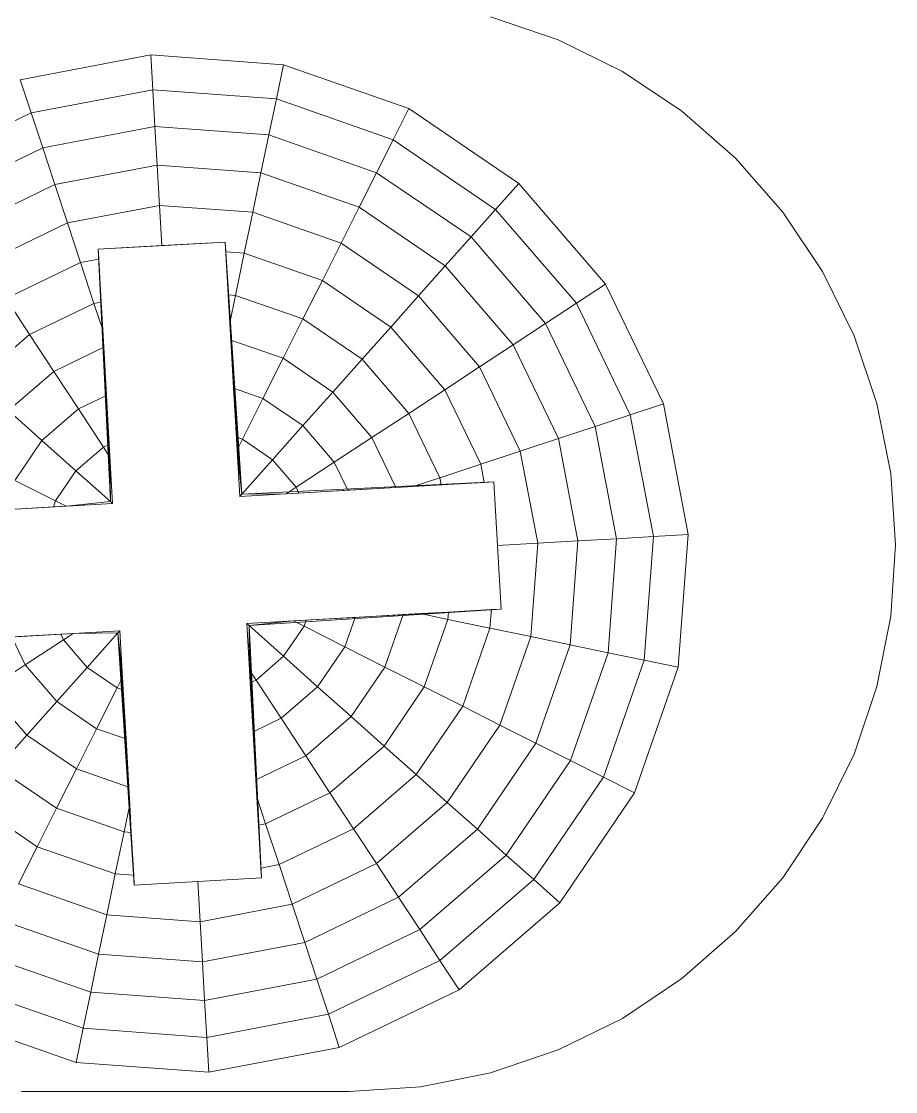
# Model space of a CAD drawing. Header units: inches. Extents: x -827 to 154, y -802 to 207.
# Drawn here: x -508.7117 to -508.4198, y -203.426 to -203.0688 of the extents above; entities that cross this region are included whole.
import ezdxf

# ---------------------------------------------------------------- set-up
doc = ezdxf.new("R2010")
doc.units = ezdxf.units.IN
doc.header["$MEASUREMENT"] = 0
doc.layers.add('Layer0', color=7, linetype='Continuous', lineweight=9)
doc.layers.add('Miter_Saw_Station_skp', color=8, linetype='Continuous', lineweight=9)

# ---------------------------------------------------------------- blocks, each defined once
blk = doc.blocks.new('Miter_Saw_Station_skp_121-402561-Level 1')
at = {"layer": 'Layer0'}
for p, q in [((0.16535, 0.33071), (0.12256, 0.32507)), ((0.12256, 0.32507), (0.16535, 0.33071)), ((0.16535, 0.33071), (0.12256, 0.32507)), ((0.12256, 0.32507), (0.16535, 0.33071)), ((0.16535, 0.33071), (0.16535, 0.31938)), ((0.20815, 0.32507), (0.16535, 0.33071)), ((0.16535, 0.31938), (0.16535, 0.33071)), ((0.16535, 0.33071), (0.20815, 0.32507)), ((0.20815, 0.32507), (0.16535, 0.33071)), ((0.16535, 0.33071), (0.20815, 0.32507)), ((0.12256, 0.32507), (0.08268, 0.30856)), ((0.08268, 0.30856), (0.12256, 0.32507)), ((0.12256, 0.32507), (0.08268, 0.30856)), ((0.08268, 0.30856), (0.12256, 0.32507)), ((0.12256, 0.32507), (0.12549, 0.31413)), ((0.12549, 0.31413), (0.12256, 0.32507)), ((0.20815, 0.32507), (0.20522, 0.31413)), ((0.20815, 0.32507), (0.20522, 0.31413)), ((0.20815, 0.32507), (0.24803, 0.30856)), ((0.20815, 0.32507), (0.24803, 0.30856)), ((0.24803, 0.30856), (0.20815, 0.32507)), ((0.20815, 0.32507), (0.24803, 0.30856)), ((0.12549, 0.31413), (0.16535, 0.31938)), ((0.16535, 0.31938), (0.12549, 0.31413)), ((0.20522, 0.31413), (0.16535, 0.31938)), ((0.16535, 0.30741), (0.16535, 0.31938)), ((0.16535, 0.31938), (0.20522, 0.31413)), ((0.16535, 0.31938), (0.16535, 0.30741)), ((0.08834, 0.29874), (0.12549, 0.31413)), ((0.12549, 0.31413), (0.08834, 0.29874)), ((0.12549, 0.31413), (0.12859, 0.30257)), ((0.12859, 0.30257), (0.12549, 0.31413)), ((0.20522, 0.31413), (0.20212, 0.30257)), ((0.20522, 0.31413), (0.20212, 0.30257)), ((0.20522, 0.31413), (0.24237, 0.29874)), ((0.24237, 0.29874), (0.20522, 0.31413)), ((0.08268, 0.30856), (0.04843, 0.28228)), ((0.04843, 0.28228), (0.08268, 0.30856)), ((0.08268, 0.30856), (0.04843, 0.28228)), ((0.04843, 0.28228), (0.08268, 0.30856)), ((0.08834, 0.29874), (0.08268, 0.30856)), ((0.08268, 0.30856), (0.08834, 0.29874)), ((0.16535, 0.30741), (0.12859, 0.30257)), ((0.12859, 0.30257), (0.16535, 0.30741)), ((0.16535, 0.30741), (0.16535, 0.29486)), ((0.20212, 0.30257), (0.16535, 0.30741)), ((0.16535, 0.29486), (0.16535, 0.30741)), ((0.16535, 0.30741), (0.20212, 0.30257)), ((0.24803, 0.30856), (0.24237, 0.29874)), ((0.24237, 0.29874), (0.24803, 0.30856)), ((0.24803, 0.30856), (0.28228, 0.28228)), ((0.24803, 0.30856), (0.28228, 0.28228)), ((0.28228, 0.28228), (0.24803, 0.30856)), ((0.24803, 0.30856), (0.28228, 0.28228)), ((0.09432, 0.28838), (0.12859, 0.30257)), ((0.12859, 0.30257), (0.09432, 0.28838)), ((0.13183, 0.29045), (0.12859, 0.30257)), ((0.12859, 0.30257), (0.13183, 0.29045)), ((0.20212, 0.30257), (0.19887, 0.29045)), ((0.20212, 0.30257), (0.19887, 0.29045)), ((0.20212, 0.30257), (0.23638, 0.28838)), ((0.23638, 0.28838), (0.20212, 0.30257)), ((0.05644, 0.27427), (0.08834, 0.29874)), ((0.08834, 0.29874), (0.05644, 0.27427)), ((0.09432, 0.28838), (0.08834, 0.29874)), ((0.08834, 0.29874), (0.09432, 0.28838)), ((0.24237, 0.29874), (0.23638, 0.28838)), ((0.23638, 0.28838), (0.24237, 0.29874)), ((0.27427, 0.27427), (0.24237, 0.29874)), ((0.24237, 0.29874), (0.27427, 0.27427)), ((0.16535, 0.29486), (0.13183, 0.29045)), ((0.13183, 0.29045), (0.16535, 0.29486)), ((0.16535, 0.29486), (0.16535, 0.28179)), ((0.16535, 0.29486), (0.19887, 0.29045)), ((0.19887, 0.29045), (0.16535, 0.29486)), ((0.16535, 0.28179), (0.16535, 0.29486)), ((0.09432, 0.28838), (0.0649, 0.26581)), ((0.0649, 0.26581), (0.09432, 0.28838)), ((0.1006, 0.27751), (0.09432, 0.28838)), ((0.09432, 0.28838), (0.1006, 0.27751)), ((0.1006, 0.27751), (0.13183, 0.29045)), ((0.13183, 0.29045), (0.1006, 0.27751)), ((0.13522, 0.27782), (0.13183, 0.29045)), ((0.13183, 0.29045), (0.13522, 0.27782)), ((0.19887, 0.29045), (0.19549, 0.27782)), ((0.19887, 0.29045), (0.19549, 0.27782)), ((0.23011, 0.27751), (0.19887, 0.29045)), ((0.19887, 0.29045), (0.23011, 0.27751)), ((0.23011, 0.27751), (0.23638, 0.28838)), ((0.23638, 0.28838), (0.23011, 0.27751)), ((0.23638, 0.28838), (0.26581, 0.26581)), ((0.26581, 0.26581), (0.23638, 0.28838)), ((0.04843, 0.28228), (0.02215, 0.24803)), ((0.04843, 0.28228), (0.02215, 0.24803)), ((0.02215, 0.24803), (0.04843, 0.28228)), ((0.02215, 0.24803), (0.04843, 0.28228)), ((0.04843, 0.28228), (0.05644, 0.27427)), ((0.05644, 0.27427), (0.04843, 0.28228)), ((0.13522, 0.27782), (0.16535, 0.28179)), ((0.13522, 0.27782), (0.16535, 0.28179)), ((0.16535, 0.28179), (0.16535, 0.2687)), ((0.19549, 0.27782), (0.16535, 0.28179)), ((0.16535, 0.2687), (0.16535, 0.28179)), ((0.16535, 0.28179), (0.19549, 0.27782)), ((0.27427, 0.27427), (0.28228, 0.28228)), ((0.28228, 0.28228), (0.27427, 0.27427)), ((0.28228, 0.28228), (0.30856, 0.24803)), ((0.28228, 0.28228), (0.30856, 0.24803)), ((0.30856, 0.24803), (0.28228, 0.28228)), ((0.28228, 0.28228), (0.30856, 0.24803)), ((0.1006, 0.27751), (0.07378, 0.25693)), ((0.07378, 0.25693), (0.1006, 0.27751)), ((0.1006, 0.27751), (0.10714, 0.26619)), ((0.10714, 0.26619), (0.1006, 0.27751)), ((0.13522, 0.27782), (0.10714, 0.26619)), ((0.10714, 0.26619), (0.13522, 0.27782)), ((0.13522, 0.27782), (0.13873, 0.26473)), ((0.13522, 0.27782), (0.13873, 0.26473)), ((0.19549, 0.27782), (0.19198, 0.26473)), ((0.19549, 0.27782), (0.19198, 0.26473)), ((0.22357, 0.26619), (0.19549, 0.27782)), ((0.19549, 0.27782), (0.22357, 0.26619)), ((0.22357, 0.26619), (0.23011, 0.27751)), ((0.23011, 0.27751), (0.22357, 0.26619)), ((0.25693, 0.25693), (0.23011, 0.27751)), ((0.23011, 0.27751), (0.25693, 0.25693)), ((0.03196, 0.24237), (0.05644, 0.27427)), ((0.05644, 0.27427), (0.03196, 0.24237)), ((0.0649, 0.26581), (0.05644, 0.27427)), ((0.05644, 0.27427), (0.0649, 0.26581)), ((0.27427, 0.27427), (0.26581, 0.26581)), ((0.26581, 0.26581), (0.27427, 0.27427)), ((0.27427, 0.27427), (0.29874, 0.24237)), ((0.29874, 0.24237), (0.27427, 0.27427)), ((0.14401, 0.1867), (0.14469, 0.2687)), ((0.14469, 0.2687), (0.16535, 0.2687)), ((0.14469, 0.2687), (0.14469, 0.26551)), ((0.14469, 0.2687), (0.16535, 0.2687)), ((0.18602, 0.2687), (0.14469, 0.2687)), ((0.14469, 0.18602), (0.14469, 0.2687)), ((0.14469, 0.26551), (0.14469, 0.2687)), ((0.14469, 0.2687), (0.14469, 0.20115)), ((0.14469, 0.18602), (0.14469, 0.2687)), ((0.18602, 0.2687), (0.14469, 0.2687)), ((0.18602, 0.2687), (0.16535, 0.2687)), ((0.16535, 0.2687), (0.18602, 0.2687)), ((0.18602, 0.2687), (0.18602, 0.26551)), ((0.18602, 0.18602), (0.18602, 0.2687)), ((0.18602, 0.26551), (0.18602, 0.2687)), ((0.1867, 0.1867), (0.18602, 0.2687)), ((0.18602, 0.2687), (0.18602, 0.20115)), ((0.18602, 0.18602), (0.18602, 0.2687)), ((0.0649, 0.26581), (0.04233, 0.23638)), ((0.04233, 0.23638), (0.0649, 0.26581)), ((0.0649, 0.26581), (0.07378, 0.25693)), ((0.07378, 0.25693), (0.0649, 0.26581)), ((0.08302, 0.24768), (0.10714, 0.26619)), ((0.10714, 0.26619), (0.08302, 0.24768)), ((0.11391, 0.25445), (0.10714, 0.26619)), ((0.10714, 0.26619), (0.11391, 0.25445)), ((0.11391, 0.25445), (0.13873, 0.26473)), ((0.13873, 0.26473), (0.11391, 0.25445)), ((0.13873, 0.26473), (0.14469, 0.26551)), ((0.14469, 0.26551), (0.13873, 0.26473)), ((0.13873, 0.26473), (0.14234, 0.25124)), ((0.14234, 0.25124), (0.13873, 0.26473)), ((0.14469, 0.25155), (0.14469, 0.26551)), ((0.14469, 0.26551), (0.14469, 0.25155)), ((0.18602, 0.26551), (0.19198, 0.26473)), ((0.19198, 0.26473), (0.18602, 0.26551)), ((0.18602, 0.25155), (0.18602, 0.26551)), ((0.18602, 0.25155), (0.18602, 0.26551)), ((0.19198, 0.26473), (0.18837, 0.25124)), ((0.19198, 0.26473), (0.18837, 0.25124)), ((0.19198, 0.26473), (0.2168, 0.25445)), ((0.2168, 0.25445), (0.19198, 0.26473)), ((0.22357, 0.26619), (0.2168, 0.25445)), ((0.2168, 0.25445), (0.22357, 0.26619)), ((0.22357, 0.26619), (0.24768, 0.24768)), ((0.24768, 0.24768), (0.22357, 0.26619)), ((0.25693, 0.25693), (0.26581, 0.26581)), ((0.26581, 0.26581), (0.25693, 0.25693)), ((0.28838, 0.23638), (0.26581, 0.26581)), ((0.26581, 0.26581), (0.28838, 0.23638)), ((0.05319, 0.23011), (0.07378, 0.25693)), ((0.07378, 0.25693), (0.05319, 0.23011)), ((0.07378, 0.25693), (0.08302, 0.24768)), ((0.08302, 0.24768), (0.07378, 0.25693)), ((0.11391, 0.25445), (0.09261, 0.2381)), ((0.09261, 0.2381), (0.11391, 0.25445)), ((0.11391, 0.25445), (0.1209, 0.24236)), ((0.1209, 0.24236), (0.11391, 0.25445)), ((0.2168, 0.25445), (0.20981, 0.24236)), ((0.20981, 0.24236), (0.2168, 0.25445)), ((0.2381, 0.2381), (0.2168, 0.25445)), ((0.2168, 0.25445), (0.2381, 0.2381)), ((0.25693, 0.25693), (0.24768, 0.24768)), ((0.24768, 0.24768), (0.25693, 0.25693)), ((0.25693, 0.25693), (0.27751, 0.23011)), ((0.27751, 0.23011), (0.25693, 0.25693)), ((0.1209, 0.24236), (0.14234, 0.25124)), ((0.14234, 0.25124), (0.1209, 0.24236)), ((0.14234, 0.25124), (0.14469, 0.25155)), ((0.14234, 0.25124), (0.14469, 0.25155)), ((0.14469, 0.24249), (0.14234, 0.25124)), ((0.14234, 0.25124), (0.14469, 0.24249)), ((0.14469, 0.24249), (0.14469, 0.25155)), ((0.14469, 0.24249), (0.14469, 0.25155)), ((0.18602, 0.25155), (0.18837, 0.25124)), ((0.18837, 0.25124), (0.18602, 0.25155)), ((0.18602, 0.24249), (0.18602, 0.25155)), ((0.18602, 0.24249), (0.18602, 0.25155)), ((0.18837, 0.25124), (0.18602, 0.24249)), ((0.18837, 0.25124), (0.18602, 0.24249)), ((0.18837, 0.25124), (0.20981, 0.24236)), ((0.20981, 0.24236), (0.18837, 0.25124)), ((0.02215, 0.24803), (0.00563, 0.20815)), ((0.02215, 0.24803), (0.00563, 0.20815)), ((0.00563, 0.20815), (0.02215, 0.24803)), ((0.00563, 0.20815), (0.02215, 0.24803)), ((0.03196, 0.24237), (0.02215, 0.24803)), ((0.02215, 0.24803), (0.03196, 0.24237)), ((0.06452, 0.22357), (0.08302, 0.24768)), ((0.08302, 0.24768), (0.06452, 0.22357)), ((0.08302, 0.24768), (0.09261, 0.2381)), ((0.09261, 0.2381), (0.08302, 0.24768)), ((0.2381, 0.2381), (0.24768, 0.24768)), ((0.24768, 0.24768), (0.2381, 0.2381)), ((0.26619, 0.22357), (0.24768, 0.24768)), ((0.24768, 0.24768), (0.26619, 0.22357)), ((0.29874, 0.24237), (0.30856, 0.24803)), ((0.30856, 0.24803), (0.29874, 0.24237)), ((0.30856, 0.24803), (0.32507, 0.20815)), ((0.30856, 0.24803), (0.32507, 0.20815)), ((0.32507, 0.20815), (0.30856, 0.24803)), ((0.30856, 0.24803), (0.32507, 0.20815)), ((0.01658, 0.20522), (0.03196, 0.24237)), ((0.03196, 0.24237), (0.01658, 0.20522)), ((0.04233, 0.23638), (0.03196, 0.24237)), ((0.03196, 0.24237), (0.04233, 0.23638)), ((0.1209, 0.24236), (0.10248, 0.22823)), ((0.10248, 0.22823), (0.1209, 0.24236)), ((0.1209, 0.24236), (0.12805, 0.22996)), ((0.12805, 0.22996), (0.1209, 0.24236)), ((0.14469, 0.23685), (0.14469, 0.24249)), ((0.14469, 0.23685), (0.14469, 0.24249)), ((0.18602, 0.23685), (0.18602, 0.24249)), ((0.18602, 0.23685), (0.18602, 0.24249)), ((0.20981, 0.24236), (0.20266, 0.22996)), ((0.20266, 0.22996), (0.20981, 0.24236)), ((0.20981, 0.24236), (0.22823, 0.22823)), ((0.22823, 0.22823), (0.20981, 0.24236)), ((0.29874, 0.24237), (0.28838, 0.23638)), ((0.28838, 0.23638), (0.29874, 0.24237)), ((0.29874, 0.24237), (0.31413, 0.20522)), ((0.31413, 0.20522), (0.29874, 0.24237)), ((0.04233, 0.23638), (0.02813, 0.20212)), ((0.02813, 0.20212), (0.04233, 0.23638)), ((0.04233, 0.23638), (0.05319, 0.23011)), ((0.05319, 0.23011), (0.04233, 0.23638)), ((0.09261, 0.2381), (0.07626, 0.2168)), ((0.07626, 0.2168), (0.09261, 0.2381)), ((0.10248, 0.22823), (0.09261, 0.2381)), ((0.09261, 0.2381), (0.10248, 0.22823)), ((0.12805, 0.22996), (0.14469, 0.23685)), ((0.14469, 0.23685), (0.12805, 0.22996)), ((0.14469, 0.22118), (0.14469, 0.23685)), ((0.14469, 0.23685), (0.14469, 0.22118)), ((0.20266, 0.22996), (0.18602, 0.23685)), ((0.18602, 0.22118), (0.18602, 0.23685)), ((0.18602, 0.23685), (0.20266, 0.22996)), ((0.18602, 0.22118), (0.18602, 0.23685)), ((0.22823, 0.22823), (0.2381, 0.2381)), ((0.2381, 0.2381), (0.22823, 0.22823)), ((0.25445, 0.2168), (0.2381, 0.2381)), ((0.2381, 0.2381), (0.25445, 0.2168)), ((0.28838, 0.23638), (0.27751, 0.23011)), ((0.27751, 0.23011), (0.28838, 0.23638)), ((0.30257, 0.20212), (0.28838, 0.23638)), ((0.28838, 0.23638), (0.30257, 0.20212)), ((0.05319, 0.23011), (0.04026, 0.19887)), ((0.04026, 0.19887), (0.05319, 0.23011)), ((0.05319, 0.23011), (0.06452, 0.22357)), ((0.06452, 0.22357), (0.05319, 0.23011)), ((0.1126, 0.21811), (0.12805, 0.22996)), ((0.12805, 0.22996), (0.1126, 0.21811)), ((0.12805, 0.22996), (0.13535, 0.21732)), ((0.13535, 0.21732), (0.12805, 0.22996)), ((0.20266, 0.22996), (0.19536, 0.21732)), ((0.20266, 0.22996), (0.19536, 0.21732)), ((0.21811, 0.21811), (0.20266, 0.22996)), ((0.20266, 0.22996), (0.21811, 0.21811)), ((0.26619, 0.22357), (0.27751, 0.23011)), ((0.27751, 0.23011), (0.26619, 0.22357)), ((0.29045, 0.19887), (0.27751, 0.23011)), ((0.27751, 0.23011), (0.29045, 0.19887)), ((0.10248, 0.22823), (0.08835, 0.20981)), ((0.08835, 0.20981), (0.10248, 0.22823)), ((0.1126, 0.21811), (0.10248, 0.22823)), ((0.10248, 0.22823), (0.1126, 0.21811)), ((0.21811, 0.21811), (0.22823, 0.22823)), ((0.22823, 0.22823), (0.21811, 0.21811)), ((0.22823, 0.22823), (0.24236, 0.20981)), ((0.24236, 0.20981), (0.22823, 0.22823)), ((0.05289, 0.19549), (0.06452, 0.22357)), ((0.06452, 0.22357), (0.05289, 0.19549)), ((0.06452, 0.22357), (0.07626, 0.2168)), ((0.07626, 0.2168), (0.06452, 0.22357)), ((0.26619, 0.22357), (0.25445, 0.2168)), ((0.25445, 0.2168), (0.26619, 0.22357)), ((0.26619, 0.22357), (0.27782, 0.19549)), ((0.27782, 0.19549), (0.26619, 0.22357)), ((0.14469, 0.22118), (0.13535, 0.21732)), ((0.13535, 0.21732), (0.14469, 0.22118)), ((0.14469, 0.22118), (0.14469, 0.20527)), ((0.14469, 0.20527), (0.14469, 0.22118)), ((0.18602, 0.22118), (0.19536, 0.21732)), ((0.19536, 0.21732), (0.18602, 0.22118)), ((0.18602, 0.20527), (0.18602, 0.22118)), ((0.18602, 0.20527), (0.18602, 0.22118)), ((0.06598, 0.19198), (0.07626, 0.2168)), ((0.07626, 0.2168), (0.06598, 0.19198)), ((0.08835, 0.20981), (0.07626, 0.2168)), ((0.07626, 0.2168), (0.08835, 0.20981)), ((0.10074, 0.20266), (0.1126, 0.21811)), ((0.1126, 0.21811), (0.10074, 0.20266)), ((0.12293, 0.20778), (0.1126, 0.21811)), ((0.1126, 0.21811), (0.12293, 0.20778)), ((0.13535, 0.21732), (0.12293, 0.20778)), ((0.12293, 0.20778), (0.13535, 0.21732)), ((0.13535, 0.21732), (0.14277, 0.20448)), ((0.14277, 0.20448), (0.13535, 0.21732)), ((0.19536, 0.21732), (0.18794, 0.20448)), ((0.19536, 0.21732), (0.18794, 0.20448)), ((0.19536, 0.21732), (0.20778, 0.20778)), ((0.20778, 0.20778), (0.19536, 0.21732)), ((0.20778, 0.20778), (0.21811, 0.21811)), ((0.21811, 0.21811), (0.20778, 0.20778)), ((0.22996, 0.20266), (0.21811, 0.21811)), ((0.21811, 0.21811), (0.22996, 0.20266)), ((0.25445, 0.2168), (0.24236, 0.20981)), ((0.24236, 0.20981), (0.25445, 0.2168)), ((0.25445, 0.2168), (0.26473, 0.19198)), ((0.26473, 0.19198), (0.25445, 0.2168)), ((0.07947, 0.18837), (0.08835, 0.20981)), ((0.08835, 0.20981), (0.07947, 0.18837)), ((0.10074, 0.20266), (0.08835, 0.20981)), ((0.08835, 0.20981), (0.10074, 0.20266)), ((0.22996, 0.20266), (0.24236, 0.20981)), ((0.24236, 0.20981), (0.22996, 0.20266)), ((0.25124, 0.18837), (0.24236, 0.20981)), ((0.24236, 0.20981), (0.25124, 0.18837)), ((0.00563, 0.20815), (0, 0.16535)), ((0.00563, 0.20815), (0, 0.16535)), ((0, 0.16535), (0.00563, 0.20815)), ((0.00563, 0.20815), (0, 0.16535)), ((0.00563, 0.20815), (0.01658, 0.20522)), ((0.01658, 0.20522), (0.00563, 0.20815)), ((0.01133, 0.16535), (0.01658, 0.20522)), ((0.01658, 0.20522), (0.01133, 0.16535)), ((0.01658, 0.20522), (0.02813, 0.20212)), ((0.02813, 0.20212), (0.01658, 0.20522)), ((0.12293, 0.20778), (0.11339, 0.19536)), ((0.11339, 0.19536), (0.12293, 0.20778)), ((0.13341, 0.1973), (0.12293, 0.20778)), ((0.12293, 0.20778), (0.13341, 0.1973)), ((0.14277, 0.20448), (0.14469, 0.20527)), ((0.14277, 0.20448), (0.14469, 0.20527)), ((0.14469, 0.20115), (0.14469, 0.20527)), ((0.14469, 0.20115), (0.14469, 0.20527)), ((0.18794, 0.20448), (0.18602, 0.20527)), ((0.18602, 0.20115), (0.18602, 0.20527)), ((0.18602, 0.20527), (0.18794, 0.20448)), ((0.18602, 0.20115), (0.18602, 0.20527)), ((0.1973, 0.1973), (0.20778, 0.20778)), ((0.20778, 0.20778), (0.1973, 0.1973)), ((0.20778, 0.20778), (0.21732, 0.19536)), ((0.21732, 0.19536), (0.20778, 0.20778)), ((0.30257, 0.20212), (0.31413, 0.20522)), ((0.31413, 0.20522), (0.30257, 0.20212)), ((0.32507, 0.20815), (0.31413, 0.20522)), ((0.31413, 0.20522), (0.32507, 0.20815)), ((0.31938, 0.16535), (0.31413, 0.20522)), ((0.31413, 0.20522), (0.31938, 0.16535)), ((0.32507, 0.20815), (0.33071, 0.16535)), ((0.32507, 0.20815), (0.33071, 0.16535)), ((0.33071, 0.16535), (0.32507, 0.20815)), ((0.32507, 0.20815), (0.33071, 0.16535)), ((0.02813, 0.20212), (0.02329, 0.16535)), ((0.02329, 0.16535), (0.02813, 0.20212)), ((0.04026, 0.19887), (0.02813, 0.20212)), ((0.02813, 0.20212), (0.04026, 0.19887)), ((0.10074, 0.20266), (0.09386, 0.18602)), ((0.09386, 0.18602), (0.10074, 0.20266)), ((0.10074, 0.20266), (0.11339, 0.19536)), ((0.11339, 0.19536), (0.10074, 0.20266)), ((0.13341, 0.1973), (0.14277, 0.20448)), ((0.14277, 0.20448), (0.13341, 0.1973)), ((0.14277, 0.20448), (0.14469, 0.20115)), ((0.14469, 0.20115), (0.14277, 0.20448)), ((0.18794, 0.20448), (0.18602, 0.20115)), ((0.18794, 0.20448), (0.18602, 0.20115)), ((0.1973, 0.1973), (0.18794, 0.20448)), ((0.18794, 0.20448), (0.1973, 0.1973)), ((0.22996, 0.20266), (0.21732, 0.19536)), ((0.21732, 0.19536), (0.22996, 0.20266)), ((0.22996, 0.20266), (0.23685, 0.18602)), ((0.23685, 0.18602), (0.22996, 0.20266)), ((0.30257, 0.20212), (0.29045, 0.19887)), ((0.29045, 0.19887), (0.30257, 0.20212)), ((0.30257, 0.20212), (0.30741, 0.16535)), ((0.30741, 0.16535), (0.30257, 0.20212)), ((0.03584, 0.16535), (0.04026, 0.19887)), ((0.04026, 0.19887), (0.03584, 0.16535)), ((0.05289, 0.19549), (0.04026, 0.19887)), ((0.04026, 0.19887), (0.05289, 0.19549)), ((0.14401, 0.1867), (0.14469, 0.20115)), ((0.14401, 0.1867), (0.14469, 0.20115)), ((0.1867, 0.1867), (0.18602, 0.20115)), ((0.1867, 0.1867), (0.18602, 0.20115)), ((0.29045, 0.19887), (0.27782, 0.19549)), ((0.27782, 0.19549), (0.29045, 0.19887)), ((0.29045, 0.19887), (0.29486, 0.16535)), ((0.29486, 0.16535), (0.29045, 0.19887)), ((0.05289, 0.19549), (0.04892, 0.16535)), ((0.04892, 0.16535), (0.05289, 0.19549)), ((0.06598, 0.19198), (0.05289, 0.19549)), ((0.06598, 0.19198), (0.05289, 0.19549)), ((0.10953, 0.18602), (0.11339, 0.19536)), ((0.11339, 0.19536), (0.10953, 0.18602)), ((0.12623, 0.18794), (0.11339, 0.19536)), ((0.11339, 0.19536), (0.12623, 0.18794)), ((0.12623, 0.18794), (0.13341, 0.1973)), ((0.13341, 0.1973), (0.12623, 0.18794)), ((0.14401, 0.1867), (0.13341, 0.1973)), ((0.13341, 0.1973), (0.14401, 0.1867)), ((0.1867, 0.1867), (0.1973, 0.1973)), ((0.1973, 0.1973), (0.1867, 0.1867)), ((0.1973, 0.1973), (0.20448, 0.18794)), ((0.20448, 0.18794), (0.1973, 0.1973)), ((0.21732, 0.19536), (0.20448, 0.18794)), ((0.20448, 0.18794), (0.21732, 0.19536)), ((0.22118, 0.18602), (0.21732, 0.19536)), ((0.21732, 0.19536), (0.22118, 0.18602)), ((0.26473, 0.19198), (0.27782, 0.19549)), ((0.27782, 0.19549), (0.26473, 0.19198)), ((0.28179, 0.16535), (0.27782, 0.19549)), ((0.27782, 0.19549), (0.28179, 0.16535)), ((0.06598, 0.19198), (0.06519, 0.18602)), ((0.06598, 0.19198), (0.06519, 0.18602)), ((0.06598, 0.19198), (0.07947, 0.18837)), ((0.07947, 0.18837), (0.06598, 0.19198)), ((0.26473, 0.19198), (0.25124, 0.18837)), ((0.25124, 0.18837), (0.26473, 0.19198)), ((0.26473, 0.19198), (0.26551, 0.18602)), ((0.26551, 0.18602), (0.26473, 0.19198)), ((0.07916, 0.18602), (0.07947, 0.18837)), ((0.07916, 0.18602), (0.07947, 0.18837)), ((0.08822, 0.18602), (0.07947, 0.18837)), ((0.08822, 0.18602), (0.07947, 0.18837)), ((0.12544, 0.18602), (0.12623, 0.18794)), ((0.12544, 0.18602), (0.12623, 0.18794)), ((0.12955, 0.18602), (0.12623, 0.18794)), ((0.12955, 0.18602), (0.12623, 0.18794)), ((0.20115, 0.18602), (0.20448, 0.18794)), ((0.20115, 0.18602), (0.20448, 0.18794)), ((0.20527, 0.18602), (0.20448, 0.18794)), ((0.20527, 0.18602), (0.20448, 0.18794)), ((0.24249, 0.18602), (0.25124, 0.18837)), ((0.24249, 0.18602), (0.25124, 0.18837)), ((0.25155, 0.18602), (0.25124, 0.18837)), ((0.25155, 0.18602), (0.25124, 0.18837)), ((0.06201, 0.18602), (0.14401, 0.1867)), ((0.06201, 0.18602), (0.06519, 0.18602)), ((0.14469, 0.18602), (0.06201, 0.18602)), ((0.06201, 0.18602), (0.06519, 0.18602)), ((0.06201, 0.18602), (0.06201, 0.16535)), ((0.06201, 0.16535), (0.06201, 0.18602)), ((0.06201, 0.14469), (0.06201, 0.18602)), ((0.06201, 0.18602), (0.14469, 0.18602)), ((0.06201, 0.14469), (0.06201, 0.18602)), ((0.14469, 0.18602), (0.06201, 0.18602)), ((0.14401, 0.1867), (0.06519, 0.18602)), ((0.06519, 0.18602), (0.07916, 0.18602)), ((0.07916, 0.18602), (0.06519, 0.18602)), ((0.14401, 0.1867), (0.07916, 0.18602)), ((0.07916, 0.18602), (0.08822, 0.18602)), ((0.08822, 0.18602), (0.07916, 0.18602)), ((0.14401, 0.1867), (0.08822, 0.18602)), ((0.08822, 0.18602), (0.09386, 0.18602)), ((0.08822, 0.18602), (0.09386, 0.18602)), ((0.14401, 0.1867), (0.09386, 0.18602)), ((0.09386, 0.18602), (0.10953, 0.18602)), ((0.10953, 0.18602), (0.09386, 0.18602)), ((0.14401, 0.1867), (0.10953, 0.18602)), ((0.10953, 0.18602), (0.12544, 0.18602)), ((0.12544, 0.18602), (0.10953, 0.18602)), ((0.14401, 0.1867), (0.12544, 0.18602)), ((0.12955, 0.18602), (0.12544, 0.18602)), ((0.12544, 0.18602), (0.12955, 0.18602)), ((0.14401, 0.1867), (0.12955, 0.18602)), ((0.12955, 0.18602), (0.14401, 0.1867)), ((0.14401, 0.1867), (0.14469, 0.18602)), ((0.14401, 0.1867), (0.14469, 0.18602)), ((0.14469, 0.18602), (0.14401, 0.1867)), ((0.14401, 0.1867), (0.14469, 0.18602)), ((0.1867, 0.1867), (0.18602, 0.18602)), ((0.1867, 0.1867), (0.18602, 0.18602)), ((0.18602, 0.18602), (0.1867, 0.1867)), ((0.18602, 0.18602), (0.1867, 0.1867)), ((0.18602, 0.18602), (0.2687, 0.18602)), ((0.2687, 0.18602), (0.18602, 0.18602)), ((0.20115, 0.18602), (0.1867, 0.1867)), ((0.1867, 0.1867), (0.20115, 0.18602)), ((0.1867, 0.1867), (0.2687, 0.18602)), ((0.1867, 0.1867), (0.2687, 0.18602)), ((0.1867, 0.1867), (0.26551, 0.18602)), ((0.1867, 0.1867), (0.25155, 0.18602)), ((0.1867, 0.1867), (0.24249, 0.18602)), ((0.1867, 0.1867), (0.23685, 0.18602)), ((0.1867, 0.1867), (0.22118, 0.18602)), ((0.1867, 0.1867), (0.20527, 0.18602)), ((0.20527, 0.18602), (0.20115, 0.18602)), ((0.20527, 0.18602), (0.20115, 0.18602)), ((0.22118, 0.18602), (0.20527, 0.18602)), ((0.20527, 0.18602), (0.22118, 0.18602)), ((0.23685, 0.18602), (0.22118, 0.18602)), ((0.22118, 0.18602), (0.23685, 0.18602)), ((0.24249, 0.18602), (0.23685, 0.18602)), ((0.23685, 0.18602), (0.24249, 0.18602)), ((0.25155, 0.18602), (0.24249, 0.18602)), ((0.25155, 0.18602), (0.24249, 0.18602)), ((0.25155, 0.18602), (0.26551, 0.18602)), ((0.26551, 0.18602), (0.25155, 0.18602)), ((0.2687, 0.18602), (0.26551, 0.18602)), ((0.26551, 0.18602), (0.2687, 0.18602)), ((0.2687, 0.18602), (0.2687, 0.14469)), ((0.2687, 0.16535), (0.2687, 0.18602)), ((0.2687, 0.18602), (0.2687, 0.16535)), ((0.2687, 0.18602), (0.2687, 0.14469)), ((0.01133, 0.16535), (0, 0.16535)), ((0.00563, 0.12256), (0, 0.16535)), ((0.01133, 0.16535), (0, 0.16535)), ((0, 0.16535), (0.00563, 0.12256)), ((0.00563, 0.12256), (0, 0.16535)), ((0.00563, 0.12256), (0, 0.16535)), ((0.01133, 0.16535), (0.01658, 0.12549)), ((0.02329, 0.16535), (0.01133, 0.16535)), ((0.01658, 0.12549), (0.01133, 0.16535)), ((0.02329, 0.16535), (0.01133, 0.16535)), ((0.03584, 0.16535), (0.02329, 0.16535)), ((0.02329, 0.16535), (0.02813, 0.12859)), ((0.03584, 0.16535), (0.02329, 0.16535)), ((0.02813, 0.12859), (0.02329, 0.16535)), ((0.04892, 0.16535), (0.03584, 0.16535)), ((0.04026, 0.13183), (0.03584, 0.16535)), ((0.03584, 0.16535), (0.04026, 0.13183)), ((0.04892, 0.16535), (0.03584, 0.16535)), ((0.04892, 0.16535), (0.05289, 0.13522)), ((0.06201, 0.16535), (0.04892, 0.16535)), ((0.05289, 0.13522), (0.04892, 0.16535)), ((0.06201, 0.16535), (0.04892, 0.16535)), ((0.06201, 0.16535), (0.06201, 0.14469)), ((0.06201, 0.16535), (0.06201, 0.14469)), ((0.2687, 0.14469), (0.2687, 0.16535)), ((0.28179, 0.16535), (0.2687, 0.16535)), ((0.2687, 0.14469), (0.2687, 0.16535)), ((0.2687, 0.16535), (0.28179, 0.16535)), ((0.28179, 0.16535), (0.27782, 0.13522)), ((0.28179, 0.16535), (0.27782, 0.13522)), ((0.28179, 0.16535), (0.29486, 0.16535)), ((0.28179, 0.16535), (0.29486, 0.16535)), ((0.29486, 0.16535), (0.29045, 0.13183)), ((0.29045, 0.13183), (0.29486, 0.16535)), ((0.29486, 0.16535), (0.30741, 0.16535)), ((0.29486, 0.16535), (0.30741, 0.16535)), ((0.30741, 0.16535), (0.30257, 0.12859)), ((0.30257, 0.12859), (0.30741, 0.16535)), ((0.30741, 0.16535), (0.31938, 0.16535)), ((0.30741, 0.16535), (0.31938, 0.16535)), ((0.31938, 0.16535), (0.31413, 0.12549)), ((0.31413, 0.12549), (0.31938, 0.16535)), ((0.31938, 0.16535), (0.33071, 0.16535)), ((0.31938, 0.16535), (0.33071, 0.16535)), ((0.32507, 0.12256), (0.33071, 0.16535)), ((0.33071, 0.16535), (0.32507, 0.12256)), ((0.32507, 0.12256), (0.33071, 0.16535)), ((0.32507, 0.12256), (0.33071, 0.16535)), ((0.14469, 0.14469), (0.06201, 0.14469)), ((0.06201, 0.14469), (0.06519, 0.14469)), ((0.06201, 0.14469), (0.06519, 0.14469)), ((0.14401, 0.14401), (0.06201, 0.14469)), ((0.14401, 0.14401), (0.06201, 0.14469)), ((0.14469, 0.14469), (0.06201, 0.14469)), ((0.06519, 0.14469), (0.07916, 0.14469)), ((0.06598, 0.13873), (0.06519, 0.14469)), ((0.07916, 0.14469), (0.06519, 0.14469)), ((0.06598, 0.13873), (0.06519, 0.14469)), ((0.14401, 0.14401), (0.06519, 0.14469)), ((0.07916, 0.14469), (0.08822, 0.14469)), ((0.07916, 0.14469), (0.07947, 0.14234)), ((0.08822, 0.14469), (0.07916, 0.14469)), ((0.07947, 0.14234), (0.07916, 0.14469)), ((0.14401, 0.14401), (0.07916, 0.14469)), ((0.08822, 0.14469), (0.07947, 0.14234)), ((0.08822, 0.14469), (0.07947, 0.14234)), ((0.08822, 0.14469), (0.09386, 0.14469)), ((0.08822, 0.14469), (0.09386, 0.14469)), ((0.14401, 0.14401), (0.08822, 0.14469)), ((0.09386, 0.14469), (0.10953, 0.14469)), ((0.09386, 0.14469), (0.10074, 0.12805)), ((0.10953, 0.14469), (0.09386, 0.14469)), ((0.10074, 0.12805), (0.09386, 0.14469)), ((0.14401, 0.14401), (0.09386, 0.14469)), ((0.10953, 0.14469), (0.12544, 0.14469)), ((0.10953, 0.14469), (0.11339, 0.13535)), ((0.12544, 0.14469), (0.10953, 0.14469)), ((0.11339, 0.13535), (0.10953, 0.14469)), ((0.14401, 0.14401), (0.10953, 0.14469)), ((0.12623, 0.14277), (0.11339, 0.13535)), ((0.11339, 0.13535), (0.12623, 0.14277)), ((0.12544, 0.14469), (0.12955, 0.14469)), ((0.12955, 0.14469), (0.12544, 0.14469)), ((0.12623, 0.14277), (0.12544, 0.14469)), ((0.12544, 0.14469), (0.12623, 0.14277)), ((0.14401, 0.14401), (0.12544, 0.14469)), ((0.12955, 0.14469), (0.12623, 0.14277)), ((0.12955, 0.14469), (0.12623, 0.14277)), ((0.12623, 0.14277), (0.13341, 0.13341)), ((0.13341, 0.13341), (0.12623, 0.14277)), ((0.14401, 0.14401), (0.12955, 0.14469)), ((0.12955, 0.14469), (0.14401, 0.14401)), ((0.13341, 0.13341), (0.14401, 0.14401)), ((0.14401, 0.14401), (0.13341, 0.13341)), ((0.14401, 0.14401), (0.14469, 0.14469)), ((0.14401, 0.14401), (0.14469, 0.14469)), ((0.14469, 0.14469), (0.14401, 0.14401)), ((0.14469, 0.14469), (0.14401, 0.14401)), ((0.14469, 0.12955), (0.14401, 0.14401)), ((0.14401, 0.14401), (0.14469, 0.12955)), ((0.14469, 0.06201), (0.14469, 0.14469)), ((0.14469, 0.14469), (0.14469, 0.12955)), ((0.14469, 0.14469), (0.14469, 0.06201)), ((0.18602, 0.14469), (0.2687, 0.14469)), ((0.1867, 0.14401), (0.18602, 0.14469)), ((0.18602, 0.14469), (0.18602, 0.06201)), ((0.1867, 0.14401), (0.18602, 0.14469)), ((0.2687, 0.14469), (0.18602, 0.14469)), ((0.18602, 0.14469), (0.1867, 0.14401)), ((0.18602, 0.14469), (0.18602, 0.12955)), ((0.18602, 0.14469), (0.1867, 0.14401)), ((0.18602, 0.14469), (0.2687, 0.14469)), ((0.18602, 0.14469), (0.18602, 0.06201)), ((0.1867, 0.14401), (0.18602, 0.12955)), ((0.18602, 0.12955), (0.1867, 0.14401)), ((0.1867, 0.14401), (0.20115, 0.14469)), ((0.20115, 0.14469), (0.1867, 0.14401)), ((0.2687, 0.14469), (0.1867, 0.14401)), ((0.1867, 0.14401), (0.26551, 0.14469)), ((0.1867, 0.14401), (0.25155, 0.14469)), ((0.1867, 0.14401), (0.24249, 0.14469)), ((0.1867, 0.14401), (0.23685, 0.14469)), ((0.1867, 0.14401), (0.22118, 0.14469)), ((0.1867, 0.14401), (0.20527, 0.14469)), ((0.1867, 0.14401), (0.1973, 0.13341)), ((0.1973, 0.13341), (0.1867, 0.14401)), ((0.1973, 0.13341), (0.20448, 0.14277)), ((0.20448, 0.14277), (0.1973, 0.13341)), ((0.20527, 0.14469), (0.20115, 0.14469)), ((0.20115, 0.14469), (0.20448, 0.14277)), ((0.20527, 0.14469), (0.20115, 0.14469)), ((0.20448, 0.14277), (0.20115, 0.14469)), ((0.20527, 0.14469), (0.20448, 0.14277)), ((0.20527, 0.14469), (0.20448, 0.14277)), ((0.21732, 0.13535), (0.20448, 0.14277)), ((0.20448, 0.14277), (0.21732, 0.13535)), ((0.22118, 0.14469), (0.20527, 0.14469)), ((0.20527, 0.14469), (0.22118, 0.14469)), ((0.22118, 0.14469), (0.21732, 0.13535)), ((0.21732, 0.13535), (0.22118, 0.14469)), ((0.23685, 0.14469), (0.22118, 0.14469)), ((0.22118, 0.14469), (0.23685, 0.14469)), ((0.22996, 0.12805), (0.23685, 0.14469)), ((0.23685, 0.14469), (0.22996, 0.12805)), ((0.24249, 0.14469), (0.23685, 0.14469)), ((0.23685, 0.14469), (0.24249, 0.14469)), ((0.25155, 0.14469), (0.24249, 0.14469)), ((0.24249, 0.14469), (0.25124, 0.14234)), ((0.25155, 0.14469), (0.24249, 0.14469)), ((0.25124, 0.14234), (0.24249, 0.14469)), ((0.25155, 0.14469), (0.25124, 0.14234)), ((0.25155, 0.14469), (0.25124, 0.14234)), ((0.25155, 0.14469), (0.26551, 0.14469)), ((0.26551, 0.14469), (0.25155, 0.14469)), ((0.26473, 0.13873), (0.26551, 0.14469)), ((0.26551, 0.14469), (0.26473, 0.13873)), ((0.2687, 0.14469), (0.26551, 0.14469)), ((0.2687, 0.14469), (0.26551, 0.14469)), ((0.07947, 0.14234), (0.06598, 0.13873)), ((0.06598, 0.13873), (0.07947, 0.14234)), ((0.08835, 0.1209), (0.07947, 0.14234)), ((0.07947, 0.14234), (0.08835, 0.1209)), ((0.24236, 0.1209), (0.25124, 0.14234)), ((0.25124, 0.14234), (0.24236, 0.1209)), ((0.26473, 0.13873), (0.25124, 0.14234)), ((0.25124, 0.14234), (0.26473, 0.13873)), ((0.05289, 0.13522), (0.06598, 0.13873)), ((0.06598, 0.13873), (0.05289, 0.13522)), ((0.07626, 0.11391), (0.06598, 0.13873)), ((0.06598, 0.13873), (0.07626, 0.11391)), ((0.26473, 0.13873), (0.25445, 0.11391)), ((0.25445, 0.11391), (0.26473, 0.13873)), ((0.26473, 0.13873), (0.27782, 0.13522)), ((0.27782, 0.13522), (0.26473, 0.13873)), ((0.04026, 0.13183), (0.05289, 0.13522)), ((0.05289, 0.13522), (0.04026, 0.13183)), ((0.05289, 0.13522), (0.06452, 0.10714)), ((0.06452, 0.10714), (0.05289, 0.13522)), ((0.11339, 0.13535), (0.10074, 0.12805)), ((0.10074, 0.12805), (0.11339, 0.13535)), ((0.12293, 0.12293), (0.11339, 0.13535)), ((0.11339, 0.13535), (0.12293, 0.12293)), ((0.12293, 0.12293), (0.13341, 0.13341)), ((0.13341, 0.13341), (0.12293, 0.12293)), ((0.13341, 0.13341), (0.14277, 0.12623)), ((0.14277, 0.12623), (0.13341, 0.13341)), ((0.18794, 0.12623), (0.1973, 0.13341)), ((0.1973, 0.13341), (0.18794, 0.12623)), ((0.1973, 0.13341), (0.20778, 0.12293)), ((0.20778, 0.12293), (0.1973, 0.13341)), ((0.20778, 0.12293), (0.21732, 0.13535)), ((0.21732, 0.13535), (0.20778, 0.12293)), ((0.22996, 0.12805), (0.21732, 0.13535)), ((0.21732, 0.13535), (0.22996, 0.12805)), ((0.27782, 0.13522), (0.26619, 0.10714)), ((0.26619, 0.10714), (0.27782, 0.13522)), ((0.27782, 0.13522), (0.29045, 0.13183)), ((0.29045, 0.13183), (0.27782, 0.13522)), ((0.01658, 0.12549), (0.02813, 0.12859)), ((0.02813, 0.12859), (0.01658, 0.12549)), ((0.04026, 0.13183), (0.02813, 0.12859)), ((0.02813, 0.12859), (0.04026, 0.13183)), ((0.04233, 0.09432), (0.02813, 0.12859)), ((0.02813, 0.12859), (0.04233, 0.09432)), ((0.04026, 0.13183), (0.05319, 0.1006)), ((0.05319, 0.1006), (0.04026, 0.13183)), ((0.14277, 0.12623), (0.14469, 0.12955)), ((0.14277, 0.12623), (0.14469, 0.12955)), ((0.14469, 0.12544), (0.14469, 0.12955)), ((0.14469, 0.12544), (0.14469, 0.12955)), ((0.18794, 0.12623), (0.18602, 0.12955)), ((0.18794, 0.12623), (0.18602, 0.12955)), ((0.18602, 0.12544), (0.18602, 0.12955)), ((0.18602, 0.12544), (0.18602, 0.12955)), ((0.27751, 0.1006), (0.29045, 0.13183)), ((0.29045, 0.13183), (0.27751, 0.1006)), ((0.30257, 0.12859), (0.28838, 0.09432)), ((0.28838, 0.09432), (0.30257, 0.12859)), ((0.29045, 0.13183), (0.30257, 0.12859)), ((0.30257, 0.12859), (0.29045, 0.13183)), ((0.31413, 0.12549), (0.30257, 0.12859)), ((0.30257, 0.12859), (0.31413, 0.12549)), ((0.00563, 0.12256), (0.01658, 0.12549)), ((0.01658, 0.12549), (0.00563, 0.12256)), ((0.01658, 0.12549), (0.03196, 0.08834)), ((0.03196, 0.08834), (0.01658, 0.12549)), ((0.10074, 0.12805), (0.08835, 0.1209)), ((0.08835, 0.1209), (0.10074, 0.12805)), ((0.10074, 0.12805), (0.1126, 0.1126)), ((0.1126, 0.1126), (0.10074, 0.12805)), ((0.13535, 0.11339), (0.14277, 0.12623)), ((0.14277, 0.12623), (0.13535, 0.11339)), ((0.14469, 0.12544), (0.14277, 0.12623)), ((0.14277, 0.12623), (0.14469, 0.12544)), ((0.14469, 0.10953), (0.14469, 0.12544)), ((0.14469, 0.10953), (0.14469, 0.12544)), ((0.18794, 0.12623), (0.18602, 0.12544)), ((0.18794, 0.12623), (0.18602, 0.12544)), ((0.18602, 0.10953), (0.18602, 0.12544)), ((0.18602, 0.10953), (0.18602, 0.12544)), ((0.19536, 0.11339), (0.18794, 0.12623)), ((0.18794, 0.12623), (0.19536, 0.11339)), ((0.22996, 0.12805), (0.21811, 0.1126)), ((0.21811, 0.1126), (0.22996, 0.12805)), ((0.24236, 0.1209), (0.22996, 0.12805)), ((0.22996, 0.12805), (0.24236, 0.1209)), ((0.29874, 0.08834), (0.31413, 0.12549)), ((0.31413, 0.12549), (0.29874, 0.08834)), ((0.32507, 0.12256), (0.31413, 0.12549)), ((0.31413, 0.12549), (0.32507, 0.12256)), ((0.1126, 0.1126), (0.12293, 0.12293)), ((0.12293, 0.12293), (0.1126, 0.1126)), ((0.13535, 0.11339), (0.12293, 0.12293)), ((0.12293, 0.12293), (0.13535, 0.11339)), ((0.20778, 0.12293), (0.19536, 0.11339)), ((0.19536, 0.11339), (0.20778, 0.12293)), ((0.20778, 0.12293), (0.21811, 0.1126)), ((0.21811, 0.1126), (0.20778, 0.12293)), ((0.30856, 0.08268), (0.32507, 0.12256)), ((0.32507, 0.12256), (0.30856, 0.08268)), ((0.30856, 0.08268), (0.32507, 0.12256)), ((0.30856, 0.08268), (0.32507, 0.12256)), ((0.08835, 0.1209), (0.07626, 0.11391)), ((0.07626, 0.11391), (0.08835, 0.1209)), ((0.10248, 0.10248), (0.08835, 0.1209)), ((0.08835, 0.1209), (0.10248, 0.10248)), ((0.24236, 0.1209), (0.22823, 0.10248)), ((0.22823, 0.10248), (0.24236, 0.1209)), ((0.24236, 0.1209), (0.25445, 0.11391)), ((0.25445, 0.11391), (0.24236, 0.1209)), ((0.19536, 0.11339), (0.18602, 0.10953)), ((0.18602, 0.10953), (0.19536, 0.11339)), ((0.20266, 0.10074), (0.19536, 0.11339)), ((0.19536, 0.11339), (0.20266, 0.10074)), ((0.21811, 0.1126), (0.20266, 0.10074)), ((0.20266, 0.10074), (0.21811, 0.1126)), ((0.21811, 0.1126), (0.22823, 0.10248)), ((0.22823, 0.10248), (0.21811, 0.1126)), ((0.25445, 0.11391), (0.2381, 0.09261)), ((0.2381, 0.09261), (0.25445, 0.11391)), ((0.25445, 0.11391), (0.26619, 0.10714)), ((0.26619, 0.10714), (0.25445, 0.11391))]:
    blk.add_line(p, q, dxfattribs=at)
blk = doc.blocks.new('Miter_Saw_Station_skp_120-402560-Level 1')
at = {"layer": 'Layer0'}
for p, q in [((2.81974, 8.60524), (2.79448, 8.60021)), ((2.79448, 8.60021), (2.81974, 8.60524)), ((2.84543, 8.60692), (2.81974, 8.60524)), ((2.81974, 8.60524), (2.84543, 8.60692)), ((2.84543, 8.60692), (2.96354, 8.60692)), ((2.96354, 8.60692), (2.84543, 8.60692)), ((2.79448, 8.60021), (2.7701, 8.59194)), ((2.7701, 8.59194), (2.79448, 8.60021)), ((2.7701, 8.59194), (2.74701, 8.58055)), ((2.74701, 8.58055), (2.7701, 8.59194)), ((2.74701, 8.58055), (2.7256, 8.56624)), ((2.7256, 8.56624), (2.74701, 8.58055)), ((2.7256, 8.56624), (2.70624, 8.54926)), ((2.70624, 8.54926), (2.7256, 8.56624)), ((2.70624, 8.54926), (2.68926, 8.52991)), ((2.68926, 8.52991), (2.70624, 8.54926)), ((2.67495, 8.5085), (2.68926, 8.52991)), ((2.67495, 8.5085), (2.68926, 8.52991)), ((2.67495, 8.5085), (2.66356, 8.4854)), ((2.66356, 8.4854), (2.67495, 8.5085)), ((2.65529, 8.46102), (2.66356, 8.4854)), ((2.65529, 8.46102), (2.66356, 8.4854)), ((2.65026, 8.43576), (2.65529, 8.46102)), ((2.65026, 8.43576), (2.65529, 8.46102)), ((2.64858, 8.41007), (2.65026, 8.43576)), ((2.64858, 8.41007), (2.65026, 8.43576)), ((2.65026, 8.38438), (2.64858, 8.41007)), ((2.64858, 8.41007), (2.65026, 8.38438)), ((2.65529, 8.35912), (2.65026, 8.38438)), ((2.65026, 8.38438), (2.65529, 8.35912)), ((2.65529, 8.35912), (2.66356, 8.33474)), ((2.65529, 8.35912), (2.66356, 8.33474)), ((2.66356, 8.33474), (2.67495, 8.31164)), ((2.66356, 8.33474), (2.67495, 8.31164)), ((2.67495, 8.31164), (2.68926, 8.29024)), ((2.67495, 8.31164), (2.68926, 8.29024)), ((2.68926, 8.29024), (2.70624, 8.27088)), ((2.68926, 8.29024), (2.70624, 8.27088)), ((2.70624, 8.27088), (2.7256, 8.2539)), ((2.70624, 8.27088), (2.7256, 8.2539)), ((2.7256, 8.2539), (2.74701, 8.23959)), ((2.7256, 8.2539), (2.74701, 8.23959)), ((2.74701, 8.23959), (2.7701, 8.2282)), ((2.74701, 8.23959), (2.7701, 8.2282)), ((2.7701, 8.2282), (2.79448, 8.21993)), ((2.7701, 8.2282), (2.79448, 8.21993))]:
    blk.add_line(p, q, dxfattribs=at)
at = {"xscale": 1.109519999999999, "yscale": 1.109519999999999, "zscale": 1.109519999999999, "rotation": 93.255031142394}
blk.add_blockref('Miter_Saw_Station_skp_121-402561-Level 1', (3.10006, 8.24405), dxfattribs=at)
blk = doc.blocks.new('Miter_Saw_Station_skp_112-402552-Level 1')
blk.add_blockref('Miter_Saw_Station_skp_120-402560-Level 1', (4.73369, 4.66266))
blk = doc.blocks.new('Miter_Saw_Station_skp_24-402464-Level 1')
at = {"rotation": 90.00000000000001}
blk.add_blockref('Miter_Saw_Station_skp_112-402552-Level 1', (35.66465, 7.21198), dxfattribs=at)
blk = doc.blocks.new('Miter_Saw_Station_skp_1-402441-Level 1')
at = {"xscale": 0.9269999999999998, "yscale": 0.9269999999999998, "zscale": 0.9269999999999998, "rotation": 180}
blk.add_blockref('Miter_Saw_Station_skp_24-402464-Level 1', (27.90359, 71.92039), dxfattribs=at)
blk = doc.blocks.new('Miter_Saw_Station_skp-402418-Level 1')
blk.add_blockref('Miter_Saw_Station_skp_1-402441-Level 1', (0, 0))

msp = doc.modelspace()

# ---------------------------------------------------------------- block references
at = {"layer": 'Miter_Saw_Station_skp', "color": 7, "rotation": 269.9999999999997}
msp.add_blockref('Miter_Saw_Station_skp-402418-Level 1', (-566.811294, -196.282674), dxfattribs=at)

doc.saveas('drawing.dxf')
